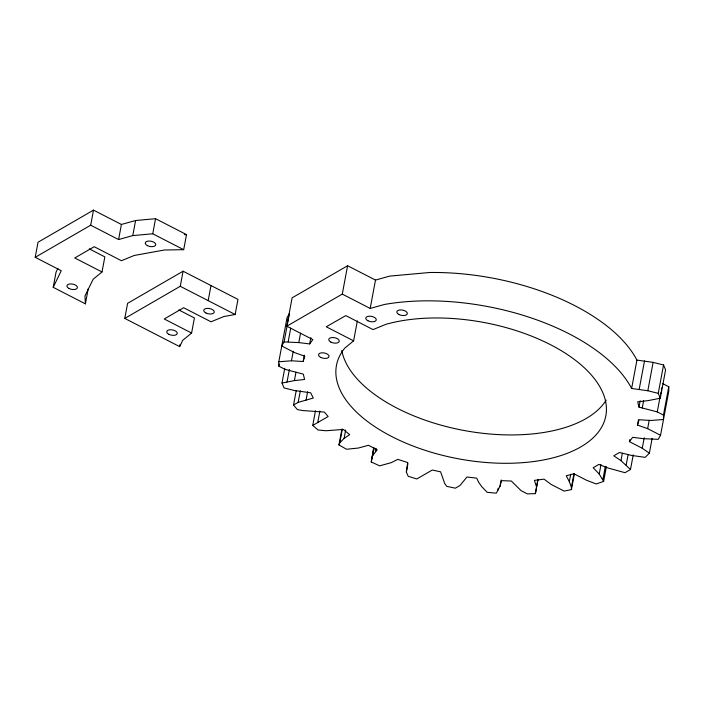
<?xml version="1.0" encoding="UTF-8"?>
<svg xmlns="http://www.w3.org/2000/svg" width="704" height="704" viewBox="0 0 704 704"><rect width="100%" height="100%" fill="white"/><g stroke="black" fill="none" stroke-linecap="round" stroke-linejoin="round"><path stroke-width="1.06" d="M537.953 479.978L535.401 493.636L527.349 493.882L521.162 490.697L511.324 481.026L501.468 480.647L500.016 486.262L496.294 493.161L487.238 492.342L481.853 486.807L478.606 482.214L476.722 478.139L466.963 477.022L459.985 485.505L455.347 488.189L446.767 486.358L444.717 483.551L440.607 471.83L432.274 470.026L416.856 478.949L408.223 476.326L406.349 472.032L407.713 462.554L397.83 459.369L391.283 462.642L379.658 465.837L371.254 461.982L373.648 447.726M535.401 493.636L537.838 479.336M88.211 288.772L85.386 303.864L53.205 287.32L61.248 270.714L35.2 257.321L38.025 242.238L93.509 210.118L121.414 224.462L135.599 220.51L155.566 218.698L186.507 234.599L183.682 249.682L164.322 250.008L134.235 255.464L121.44 260.718L94.204 246.717L74.774 257.963L102.018 271.964L104.843 256.872L89.276 248.873M53.205 287.32L56.03 272.237L57.922 268.33M35.2 257.321L90.684 225.21L93.509 210.118M90.684 225.21L118.589 239.554L121.414 224.462M118.589 239.554L132.774 235.594L135.599 220.51M191.594 333.045L182.741 340.322L179.652 346.614L124.775 318.41L127.6 303.327L183.084 271.207L237.961 299.402L235.136 314.494L223.81 316.545L211.024 321.798L183.647 307.736L164.217 318.982L191.594 333.045L194.418 317.962L178.772 309.918M183.682 249.682L152.742 233.781L155.566 218.698M124.775 318.41L180.259 286.29L183.084 271.207M179.652 346.614L180.057 344.458M208.173 300.634L210.998 285.551M278.802 361.777L287.056 317.627L289.388 313.544L284.082 341.915L281.75 345.99L294.642 352.625L304.797 356.215L303.142 361.522L291.465 360.782L278.802 361.777L278.837 366.168L285.032 369.354L303.318 374.132L304.594 379.474L294.404 380.6L281.996 383.038L284.038 387.922L294.483 390.518L310.666 392.797L313.28 398.05L298.17 402.354L293.533 405.038L297.405 409.596L302.658 410.546L324.35 412.086L328.152 416.513L312.734 425.445L318.05 429.986L326.014 430.751L343.279 429.44L349.703 434.632L344.098 438.39L339.777 442.842L338.95 444.91L346.5 449.258L358.389 448.034L368.421 445.28L377.23 449.812L372.786 455.435L371.483 459.281M278.837 366.168L279.224 364.065M284.082 341.915L298.786 342.584L309.663 343.93L312.849 339.601L286.801 326.216L292.107 297.845L347.591 265.734L375.496 280.078L389.682 276.118L429.616 272.501A169.321 85.686 10.6 0 1 636.935 360.096L653.118 362.375L663.555 364.98L665.597 369.864L660.29 398.226L647.882 400.664L637.701 401.79L638.977 407.132L657.263 411.91L663.458 415.096L663.494 419.487L650.83 420.482L639.144 419.742L637.49 425.058L647.645 428.648L660.546 435.274L658.214 439.349L643.509 438.68L632.632 437.334L629.446 441.663L642.259 448.254L649.361 453.174L645.172 457.362L631.444 455.409L619.494 452.487L613.774 455.805L620.972 460.636L630.485 469.524L625.02 472.692L608.177 468.046L598.902 464.411L593.182 467.72L599.227 474.056L603.618 481.413L596.2 483.938L586.775 480.374L573.962 473.783L566.227 475.772L569.334 481.615L571.402 487.344L571.437 489.579L564.106 491.093L551.214 484.466L544.034 479.151L534.415 480.366L536.457 486.684M288.174 341.801L290.726 328.143M281.996 383.038L284.75 368.333M287.021 382.052L289.379 369.442M291.465 360.782L293.234 351.331M298.786 342.584L300.555 333.133M294.404 380.6L295.979 372.196M293.533 405.038L296.287 390.324M303.142 361.522L304.322 355.221M298.17 402.354L300.335 390.799M309.663 343.93L310.842 337.621M306.046 400.11L307.622 391.706M312.734 425.445L315.489 410.731M317.733 422.55L319.898 410.995M286.801 326.216L342.285 294.096L347.591 265.734M353.619 340.85L326.242 326.779L345.805 315.603L373.041 329.604L385.836 324.35A137.034 69.344 10.6 0 1 598.998 385.308A137.034 69.344 10.6 0 1 468.996 460.557A137.034 69.344 10.6 0 1 344.758 348.128L353.619 340.85L357.35 320.892M338.95 444.91L341.898 429.158M339.777 442.842L342.338 429.185M344.098 438.39L345.664 429.986M342.285 294.096L370.19 308.44L375.496 280.078M371.254 461.982L373.41 450.419M372.786 455.435L374.158 448.087M375.505 451.493L376.094 448.334M406.349 472.032L407.915 463.628M497.798 490.371L498.194 488.268M500.016 486.262L501.195 479.961M569.334 481.615L570.706 474.258M571.402 487.344L573.954 473.686M571.437 489.579L574.385 473.827M599.227 474.056L600.996 464.605M602.906 479.433L605.264 466.822M603.618 481.413L606.373 466.699M660.29 398.226L658.249 393.342L647.812 390.746L631.629 388.467L636.935 360.096M620.972 460.636L622.354 453.279M629.446 441.663L629.842 439.569M639.197 389.25L644.512 360.888M626.164 465.027L628.126 454.529M638.977 407.132L640.156 400.831M637.49 425.058L638.475 419.804M630.485 469.524L633.239 454.819M642.25 407.986L643.623 400.629M647.812 390.746L653.118 362.375M642.259 448.254L644.23 437.747M647.645 428.648L649.22 420.235M658.249 393.342L663.555 364.98M649.361 453.174L652.106 438.46M657.263 411.91L660.211 396.158M660.607 394.055L661.003 391.952M661.39 389.849L661.786 387.746M663.458 415.096L668.765 386.734L662.57 383.548M660.546 435.274L668.8 391.125L668.765 386.734M102.018 271.964L93.157 279.242L84.973 295.944L85.386 303.864M370.19 308.44L384.375 304.48A169.321 85.686 10.6 0 1 631.629 388.467M132.774 235.594L152.742 233.781M184.36 234.634L186.507 234.599M180.259 286.29L235.136 314.494M606.17 400.127A137.034 69.344 10.6 0 1 463.558 430.399A137.034 69.344 10.6 0 1 341.801 350.513M205.911 312.981A5.342 2.702 10.6 0 0 214.254 312.198A5.342 2.702 10.6 0 0 206.853 308.396A5.342 2.702 10.6 0 0 205.911 312.981M168.898 334.338A5.342 2.702 10.6 0 0 177.241 333.555A5.342 2.702 10.6 0 0 169.84 329.754A5.342 2.702 10.6 0 0 168.898 334.338M69.071 288.517A5.342 2.702 10.6 0 0 77.405 287.734A5.342 2.702 10.6 0 0 70.013 283.932A5.342 2.702 10.6 0 0 69.071 288.517M147.4 245.643A5.342 2.702 10.6 0 0 155.734 244.86A5.342 2.702 10.6 0 0 148.333 241.058A5.342 2.702 10.6 0 0 147.4 245.643M367.937 320.786A5.342 2.702 10.6 0 0 376.27 320.003A5.342 2.702 10.6 0 0 368.878 316.202A5.342 2.702 10.6 0 0 367.937 320.786M330.924 342.135A5.342 2.702 10.6 0 0 339.258 341.352A5.342 2.702 10.6 0 0 331.866 337.55A5.342 2.702 10.6 0 0 330.924 342.135M320.672 357.403A5.342 2.702 10.6 0 0 329.006 356.62A5.342 2.702 10.6 0 0 321.605 352.818A5.342 2.702 10.6 0 0 320.672 357.403M398.992 314.53A5.342 2.702 10.6 0 0 407.326 313.746A5.342 2.702 10.6 0 0 399.934 309.945A5.342 2.702 10.6 0 0 398.992 314.53"/></g></svg>
